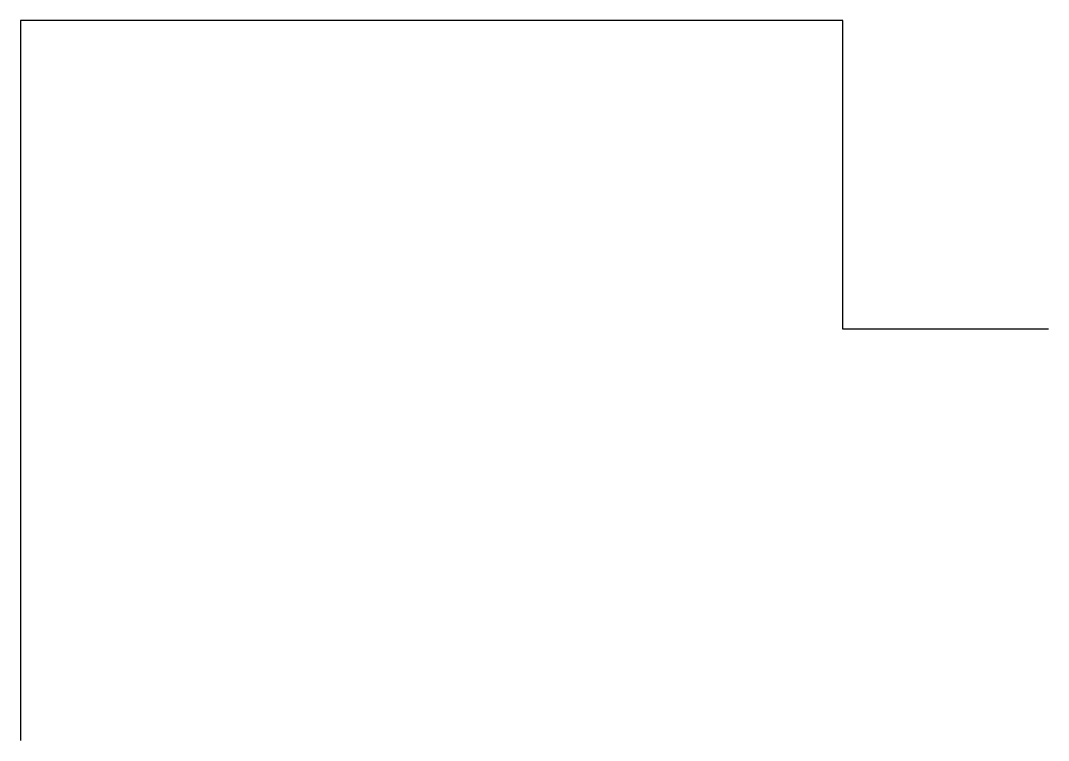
# Model space of a CAD drawing. Header units: inches. Extents: x -1.25 to 0, y 0 to 0.88.
import ezdxf

# ---------------------------------------------------------------- set-up
doc = ezdxf.new("R2010")
doc.units = ezdxf.units.IN
doc.header["$MEASUREMENT"] = 0

msp = doc.modelspace()

# ---------------------------------------------------------------- linework, layer by layer
at = {"color": 7, "linetype": 'Continuous'}
for p, q in [((-0.25, 0.875), (-1.25, 0.875)), ((-1.25, 0.875), (-1.25, 0)), ((-0.25, 0.5), (-0.25, 0.875)), ((0, 0.5), (-0.25, 0.5))]:
    msp.add_line(p, q, dxfattribs=at)

doc.saveas('drawing.dxf')
